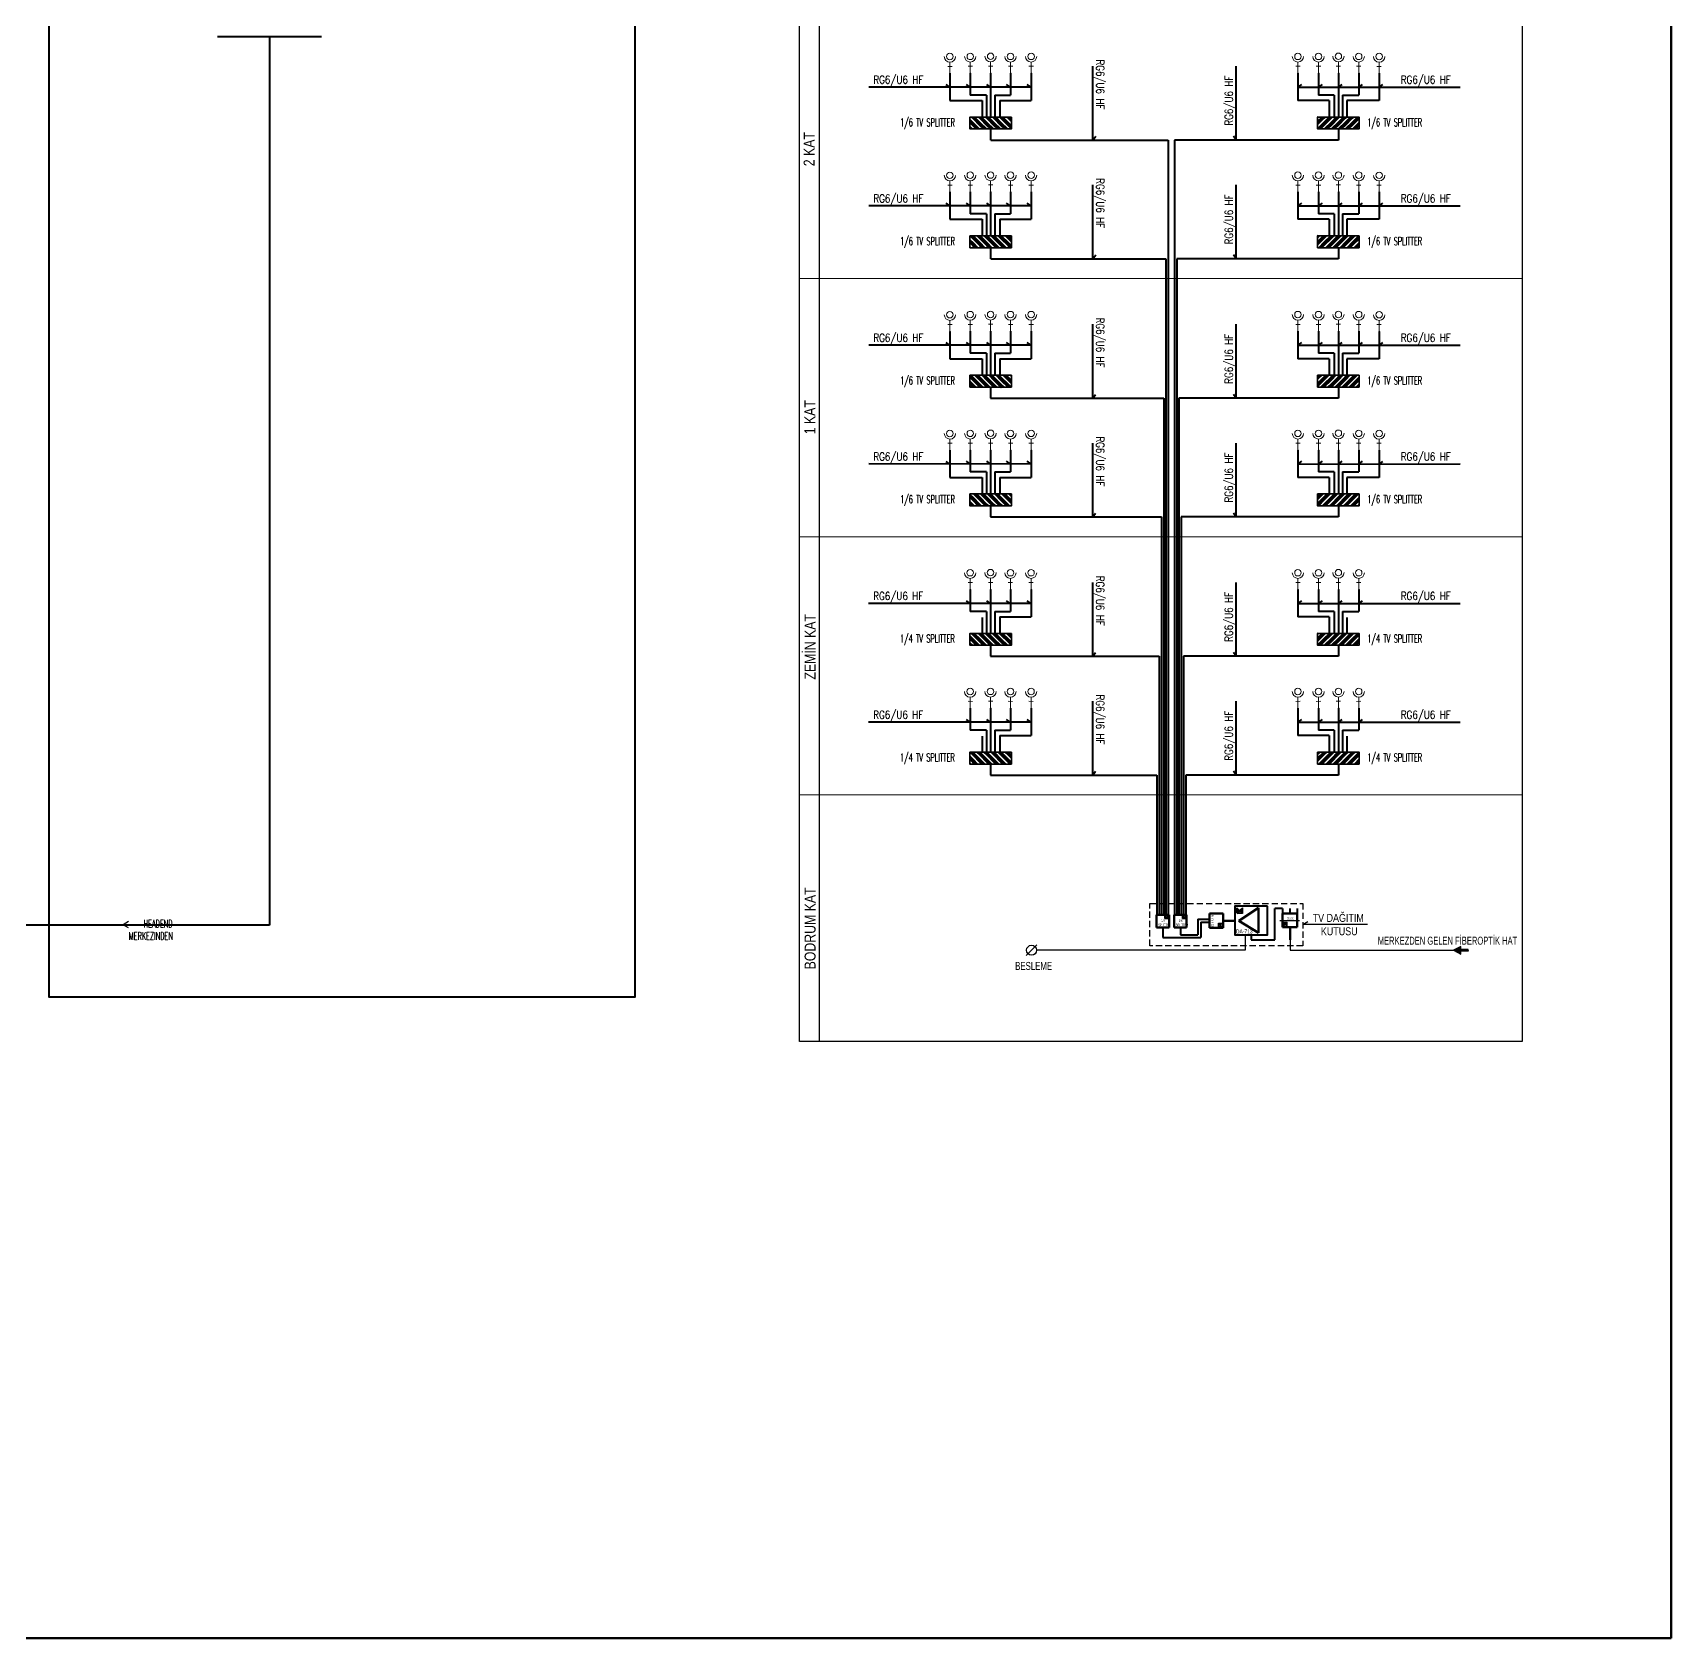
# Model space of a CAD drawing. Header units: millimetres. Extents: x 1852829 to 1882754, y -270850 to -231658.
# Drawn here: x 1878468 to 1881745, y -266245 to -263036 of the extents above; entities that cross this region are included whole.
import ezdxf

# ---------------------------------------------------------------- set-up
doc = ezdxf.new("R2010")
doc.units = ezdxf.units.MM
for name, pattern in [('CONTINOUS', [0]), ('CONTINU', [0]), ('HIDDEN', [0.375, 0.25, -0.125])]:
    doc.linetypes.add(name, pattern=pattern)
for name, color, linetype, lineweight in [('((TV', 2, 'Continuous', 13), ('a_çerçeve_line', 7, 'Continuous', 50), ('Aydınlatma', 4, 'CONTINOUS', 35), ('Genel', 4, 'CONTINOUS', 40), ('Priz', 6, 'CONTINOUS', 40), ('Tv', 3, 'CONTINOUS', 40), ('yangın', 30, 'CONTINOUS', 40)]:
    doc.layers.add(name, color=color, linetype=linetype, lineweight=lineweight)
for name, color, linetype in [('- 0', 5, 'Continuous'), ('ayd', 10, 'Continuous'), ('LAM-H', 3, 'Continuous'), ('LİNE_', 7, 'Continuous'), ('LİNYE NO_', 6, 'Continuous'), ('NEJ.OPT_E_YAZI', 6, 'Continuous'), ('PANO_', 3, 'Continuous'), ('TEL_', 5, 'Continuous'), ('TV YAZI_', 7, 'Continuous'), ('TV_', 6, 'Continuous')]:
    doc.layers.add(name, color=color, linetype=linetype)
doc.styles.add('E_OPTIMUM_TEXT', font='')
doc.styles.add('ERAY', font='romanstw.shx', dxfattribs={"width": 0.8, "height": 20})
doc.styles.add('ROMANS', font='arial.ttf', dxfattribs={"width": 0.7})
doc.styles.get('E_OPTIMUM_TEXT').set_extended_font_data('@Arial Unicode MS')

# ---------------------------------------------------------------- blocks, each defined once
blk = doc.blocks.new('TV')
blk.add_line((0, 0.2), (0, 0))
for points in [[(0.1, 0.2), (0.1, 0.2), (-0.1, 0.2), (-0.1, 0.2)], [(0, 0.2), (0, 0.2), (0, 0.2), (0, 0.2)]]:
    blk.add_lwpolyline(points)
blk = doc.blocks.new('ZayıfAkımPanosu')
at = {"layer": 'Priz'}
h = blk.add_hatch(dxfattribs=at)
h.set_pattern_fill('GOST_GROUND', color=256)
h.set_pattern_definition([(45, (-1866208.597, 256590.195), (14.142135624, 0), [20]), (45, (-1866205.597, 256590.195), (14.142135624, 0), [20]), (45, (-1866202.597, 256590.195), (14.142135624, 0), [20])])
h.paths.add_polyline_path([(11.9, 41.5), (-11.9, 41.5), (-11.9, -41.5), (11.9, -41.5)])
at = {"layer": 'Aydınlatma', "color": 2, "linetype": 'CONTINU'}
blk.add_lwpolyline([(-11.9, 41.5), (11.9, 41.5), (11.9, -41.5), (-11.9, -41.5)], close=True, dxfattribs=at)
blk.add_lwpolyline([(-11.9, 41.5), (11.9, 41.5), (11.9, -41.5), (-11.9, -41.5)], close=True, dxfattribs=at)
blk.add_lwpolyline([(-11.9, 41.5), (11.9, 41.5), (11.9, -41.5), (-11.9, -41.5)], close=True, dxfattribs=at)
blk.add_lwpolyline([(-11.9, 41.5), (11.9, 41.5), (11.9, -41.5), (-11.9, -41.5)], close=True, dxfattribs=at)
blk.add_lwpolyline([(-11.9, 41.5), (11.9, 41.5), (11.9, -41.5), (-11.9, -41.5)], close=True, dxfattribs=at)
at = {"layer": 'Aydınlatma', "color": 6, "linetype": 'CONTINU'}
blk.add_lwpolyline([(-11.9, 41.5), (11.9, 41.5), (11.9, -41.5), (-11.9, -41.5)], close=True, dxfattribs=at)
blk = doc.blocks.new('BESL.')
at = {"layer": 'LİNE_', "lineweight": 30, "ltscale": 50}
blk.add_line((-10.6, -10.6), (10.6, 10.6), dxfattribs=at)
blk.add_circle((0, 0), 10, dxfattribs=at)
blk = doc.blocks.new('OKKKK')
at = {"layer": 'LİNE_'}
h = blk.add_hatch(dxfattribs=at)
h.set_pattern_fill('ANSI31', color=256, scale=10)
h.set_pattern_definition([(45, (-168363.182, -244662.1777), (-0.8838834765, 0.8838834765), [])])
h.paths.add_polyline_path([(7.6, -14.7), (0.3, -29.5), (-7.6, -14.7)])
edge = h.paths.add_edge_path()
edge.add_line((-1.6, 0), (1.6, 0))
edge.add_line((1.6, 0), (1.6, -14.7))
edge.add_line((-1.6, 0), (-1.6, -14.7))
for p, q in [((-1.6, 0), (-1.6, -14.7)), ((-1.6, 0), (1.6, 0)), ((1.6, 0), (1.6, -14.7)), ((0.3, -29.5), (-7.6, -14.7)), ((-7.6, -14.7), (7.6, -14.7)), ((7.6, -14.7), (0.3, -29.5))]:
    blk.add_line(p, q, dxfattribs=at)

msp = doc.modelspace()

# ---------------------------------------------------------------- linework, layer by layer
at = {"layer": '((TV'}
for p, q in [((1880297.9, -263103.3), (1880306.6, -263103.3)), ((1880302.2, -263094.9), (1880302.2, -263103.3)), ((1880302.2, -263103.3), (1880302.2, -263116.9)), ((1880338.6, -263103), (1880347.4, -263103)), ((1880342.9, -263094.7), (1880342.9, -263103)), ((1880342.9, -263103), (1880342.9, -263116.7)), ((1880379.4, -263102.8), (1880388.1, -263102.8)), ((1880383.7, -263094.5), (1880383.6, -263102.8)), ((1880383.7, -263102.8), (1880383.7, -263116.5)), ((1880419.1, -263103), (1880427.8, -263103)), ((1880423.4, -263094.7), (1880423.4, -263103)), ((1880423.4, -263103), (1880423.4, -263116.7)), ((1880460.3, -263103), (1880469.1, -263103)), ((1880464.6, -263094.7), (1880464.6, -263103)), ((1880464.6, -263103), (1880464.6, -263116.7)), ((1881002.4, -263103), (1880993.6, -263103)), ((1880998.1, -263094.7), (1880998.1, -263103)), ((1880998.1, -263103), (1880998.1, -263116.7)), ((1881043.6, -263103), (1881034.9, -263103)), ((1881039.3, -263094.7), (1881039.3, -263103)), ((1881039.3, -263103), (1881039.3, -263116.7)), ((1881083.3, -263102.8), (1881074.6, -263102.8)), ((1881079, -263094.5), (1881079.1, -263102.8)), ((1881079, -263102.8), (1881079, -263116.5)), ((1881124.1, -263103), (1881115.3, -263103)), ((1881119.8, -263094.7), (1881119.8, -263103)), ((1881119.8, -263103), (1881119.8, -263116.7)), ((1881164.8, -263103.3), (1881156.1, -263103.3)), ((1881160.5, -263094.9), (1881160.5, -263103.3)), ((1881160.5, -263103.3), (1881160.5, -263116.9)), ((1880302.2, -263332.4), (1880302.2, -263340.7)), ((1880342.9, -263332.1), (1880342.9, -263340.5)), ((1880383.7, -263331.9), (1880383.6, -263340.2)), ((1880423.4, -263332.1), (1880423.4, -263340.5)), ((1880464.6, -263332.1), (1880464.6, -263340.5)), ((1880998.1, -263332.1), (1880998.1, -263340.5)), ((1881039.3, -263332.1), (1881039.3, -263340.5)), ((1881079, -263331.9), (1881079.1, -263340.2)), ((1881119.8, -263332.1), (1881119.8, -263340.5)), ((1881160.5, -263332.4), (1881160.5, -263340.7)), ((1880297.9, -263340.7), (1880306.6, -263340.7)), ((1880302.2, -263340.7), (1880302.2, -263354.4)), ((1880338.6, -263340.5), (1880347.4, -263340.5)), ((1880342.9, -263340.5), (1880342.9, -263354.1)), ((1880379.4, -263340.2), (1880388.1, -263340.2)), ((1880383.7, -263340.2), (1880383.7, -263353.9)), ((1880419.1, -263340.5), (1880427.8, -263340.5)), ((1880423.4, -263340.5), (1880423.4, -263354.1)), ((1880460.3, -263340.5), (1880469.1, -263340.5)), ((1880464.6, -263340.5), (1880464.6, -263354.1)), ((1881002.4, -263340.5), (1880993.6, -263340.5)), ((1880998.1, -263340.5), (1880998.1, -263354.1)), ((1881043.6, -263340.5), (1881034.9, -263340.5)), ((1881039.3, -263340.5), (1881039.3, -263354.1)), ((1881083.3, -263340.2), (1881074.6, -263340.2)), ((1881079, -263340.2), (1881079, -263353.9)), ((1881124.1, -263340.5), (1881115.3, -263340.5)), ((1881119.8, -263340.5), (1881119.8, -263354.1)), ((1881164.8, -263340.7), (1881156.1, -263340.7)), ((1881160.5, -263340.7), (1881160.5, -263354.4)), ((1880297.9, -263619.3), (1880306.6, -263619.3)), ((1880302.2, -263611), (1880302.2, -263619.3)), ((1880302.2, -263619.3), (1880302.2, -263633)), ((1880338.6, -263619.1), (1880347.4, -263619.1)), ((1880342.9, -263610.7), (1880342.9, -263619.1)), ((1880342.9, -263619.1), (1880342.9, -263632.7)), ((1880379.4, -263618.8), (1880388.1, -263618.8)), ((1880383.7, -263610.5), (1880383.6, -263618.8)), ((1880383.7, -263618.8), (1880383.7, -263632.5)), ((1880419.1, -263619.1), (1880427.8, -263619.1)), ((1880423.4, -263610.7), (1880423.4, -263619.1)), ((1880423.4, -263619.1), (1880423.4, -263632.7)), ((1880460.3, -263619.1), (1880469.1, -263619.1)), ((1880464.6, -263610.7), (1880464.6, -263619.1)), ((1880464.6, -263619.1), (1880464.6, -263632.7)), ((1881002.4, -263619.1), (1880993.6, -263619.1)), ((1880998.1, -263610.7), (1880998.1, -263619.1)), ((1880998.1, -263619.1), (1880998.1, -263632.7)), ((1881043.6, -263619.1), (1881034.9, -263619.1)), ((1881039.3, -263610.7), (1881039.3, -263619.1)), ((1881039.3, -263619.1), (1881039.3, -263632.7)), ((1881083.3, -263618.8), (1881074.6, -263618.8)), ((1881079, -263610.5), (1881079.1, -263618.8)), ((1881079, -263618.8), (1881079, -263632.5)), ((1881124.1, -263619.1), (1881115.3, -263619.1)), ((1881119.8, -263610.7), (1881119.8, -263619.1)), ((1881119.8, -263619.1), (1881119.8, -263632.7)), ((1881164.8, -263619.3), (1881156.1, -263619.3)), ((1881160.5, -263611), (1881160.5, -263619.3)), ((1881160.5, -263619.3), (1881160.5, -263633)), ((1880297.9, -263856.7), (1880306.6, -263856.8)), ((1880302.2, -263848.4), (1880302.2, -263856.8)), ((1880302.2, -263856.8), (1880302.2, -263870.4)), ((1880338.6, -263856.5), (1880347.4, -263856.5)), ((1880342.9, -263848.2), (1880342.9, -263856.5)), ((1880342.9, -263856.5), (1880342.9, -263870.2)), ((1880379.4, -263856.3), (1880388.1, -263856.3)), ((1880383.7, -263847.9), (1880383.6, -263856.3)), ((1880383.7, -263856.3), (1880383.7, -263869.9)), ((1880419.1, -263856.5), (1880427.8, -263856.5)), ((1880423.4, -263848.2), (1880423.4, -263856.5)), ((1880423.4, -263856.5), (1880423.4, -263870.2)), ((1880460.3, -263856.5), (1880469.1, -263856.5)), ((1880464.6, -263848.2), (1880464.6, -263856.5)), ((1880464.6, -263856.5), (1880464.6, -263870.2)), ((1881002.4, -263856.5), (1880993.6, -263856.5)), ((1880998.1, -263848.2), (1880998.1, -263856.5)), ((1880998.1, -263856.5), (1880998.1, -263870.2)), ((1881043.6, -263856.5), (1881034.9, -263856.5)), ((1881039.3, -263848.2), (1881039.3, -263856.5)), ((1881039.3, -263856.5), (1881039.3, -263870.2)), ((1881083.3, -263856.3), (1881074.6, -263856.3)), ((1881079, -263847.9), (1881079.1, -263856.3)), ((1881079, -263856.3), (1881079, -263869.9)), ((1881124.1, -263856.5), (1881115.3, -263856.5)), ((1881119.8, -263848.2), (1881119.8, -263856.5)), ((1881119.8, -263856.5), (1881119.8, -263870.2)), ((1881164.8, -263856.7), (1881156.1, -263856.8)), ((1881160.5, -263848.4), (1881160.5, -263856.8)), ((1881160.5, -263856.8), (1881160.5, -263870.4)), ((1880338.5, -264135.1), (1880347.2, -264135.1)), ((1880342.8, -264126.8), (1880342.7, -264135.1)), ((1880342.8, -264135.1), (1880342.8, -264148.8)), ((1880379.2, -264134.9), (1880387.9, -264134.9)), ((1880383.5, -264126.5), (1880383.5, -264134.9)), ((1880383.5, -264134.9), (1880383.5, -264148.5)), ((1880419, -264135.1), (1880427.7, -264135.1)), ((1880423.2, -264126.8), (1880423.2, -264135.1)), ((1880423.2, -264135.1), (1880423.2, -264148.8)), ((1880460.2, -264135.1), (1880468.9, -264135.1)), ((1880464.5, -264126.8), (1880464.4, -264135.1)), ((1880464.5, -264135.1), (1880464.5, -264148.8)), ((1881002.4, -264135.1), (1880993.6, -264135.1)), ((1880998.1, -264126.8), (1880998.1, -264135.1)), ((1880998.1, -264135.1), (1880998.1, -264148.8)), ((1881043.6, -264135.1), (1881034.9, -264135.1)), ((1881039.3, -264126.8), (1881039.3, -264135.1)), ((1881039.3, -264135.1), (1881039.3, -264148.8)), ((1881083.3, -264134.9), (1881074.6, -264134.9)), ((1881079, -264126.5), (1881079.1, -264134.9)), ((1881079, -264134.9), (1881079, -264148.5)), ((1881124.1, -264135.1), (1881115.3, -264135.1)), ((1881119.8, -264126.8), (1881119.8, -264135.1)), ((1881119.8, -264135.1), (1881119.8, -264148.8)), ((1880338.5, -264372.5), (1880347.2, -264372.6)), ((1880342.8, -264364.2), (1880342.7, -264372.6)), ((1880342.8, -264372.6), (1880342.8, -264386.2)), ((1880379.2, -264372.3), (1880387.9, -264372.3)), ((1880383.5, -264364), (1880383.5, -264372.3)), ((1880383.5, -264372.3), (1880383.5, -264386)), ((1880419, -264372.5), (1880427.7, -264372.6)), ((1880423.2, -264364.2), (1880423.2, -264372.6)), ((1880423.2, -264372.6), (1880423.2, -264386.2)), ((1880460.2, -264372.5), (1880468.9, -264372.6)), ((1880464.5, -264364.2), (1880464.4, -264372.6)), ((1880464.5, -264372.6), (1880464.5, -264386.2)), ((1881002.4, -264372.5), (1880993.6, -264372.6)), ((1880998.1, -264364.2), (1880998.1, -264372.6)), ((1880998.1, -264372.6), (1880998.1, -264386.2)), ((1881043.6, -264372.5), (1881034.9, -264372.6)), ((1881039.3, -264364.2), (1881039.3, -264372.6)), ((1881039.3, -264372.6), (1881039.3, -264386.2)), ((1881083.3, -264372.3), (1881074.6, -264372.3)), ((1881079, -264364), (1881079.1, -264372.3)), ((1881079, -264372.3), (1881079, -264386)), ((1881124.1, -264372.5), (1881115.3, -264372.6)), ((1881119.8, -264364.2), (1881119.8, -264372.6)), ((1881119.8, -264372.6), (1881119.8, -264386.2))]:
    msp.add_line(p, q, dxfattribs=at)
for centre in [(1880302.2, -263083.7), (1880343, -263083.4), (1880383.7, -263083.2), (1880423.4, -263083.4), (1880464.6, -263083.4), (1880998.1, -263083.4), (1881039.3, -263083.4), (1881079, -263083.2), (1881119.7, -263083.4), (1881160.5, -263083.7), (1880302.2, -263321.1), (1880343, -263320.9), (1880383.7, -263320.6), (1880423.4, -263320.9), (1880464.6, -263320.9), (1880998.1, -263320.9), (1881039.3, -263320.9), (1881079, -263320.6), (1881119.7, -263320.9), (1881160.5, -263321.1), (1880302.2, -263599.7), (1880343, -263599.5), (1880383.7, -263599.2), (1880423.4, -263599.5), (1880464.6, -263599.5), (1880998.1, -263599.5), (1881039.3, -263599.5), (1881079, -263599.2), (1881119.7, -263599.5), (1881160.5, -263599.7), (1880302.2, -263837.1), (1880343, -263836.9), (1880383.7, -263836.7), (1880423.4, -263836.9), (1880464.6, -263836.9), (1880998.1, -263836.9), (1881039.3, -263836.9), (1881079, -263836.7), (1881119.7, -263836.9), (1881160.5, -263837.1), (1880342.8, -264115.5), (1880383.5, -264115.3), (1880423.3, -264115.5), (1880464.5, -264115.5), (1880998.1, -264115.5), (1881039.3, -264115.5), (1881079, -264115.3), (1881119.7, -264115.5), (1880342.8, -264352.9), (1880383.5, -264352.7), (1880423.3, -264352.9), (1880464.5, -264352.9), (1880998.1, -264352.9), (1881039.3, -264352.9), (1881079, -264352.7), (1881119.7, -264352.9)]:
    msp.add_circle(centre, 6.48, dxfattribs=at)
for centre, start, end in [((1880302.2, -263083.7), 179.8144, 359.8144), ((1880343, -263083.4), 179.8144, 359.8144), ((1880383.7, -263083.2), 179.8144, 359.8144), ((1880423.4, -263083.4), 179.8144, 359.8144), ((1880464.6, -263083.4), 179.8144, 359.8144), ((1880998.1, -263083.4), 180.1856, 0.1856), ((1881039.3, -263083.4), 180.1856, 0.1856), ((1881079, -263083.2), 180.1856, 0.1856), ((1881119.7, -263083.4), 180.1856, 0.1856), ((1881160.5, -263083.7), 180.1856, 0.1856), ((1880302.2, -263321.1), 179.8144, 359.8144), ((1880343, -263320.9), 179.8144, 359.8144), ((1880383.7, -263320.6), 179.8144, 359.8144), ((1880423.4, -263320.9), 179.8144, 359.8144), ((1880464.6, -263320.9), 179.8144, 359.8144), ((1880998.1, -263320.9), 180.1856, 0.1856), ((1881039.3, -263320.9), 180.1856, 0.1856), ((1881079, -263320.6), 180.1856, 0.1856), ((1881119.7, -263320.9), 180.1856, 0.1856), ((1881160.5, -263321.1), 180.1856, 0.1856), ((1880302.2, -263599.7), 179.8144, 359.8144), ((1880343, -263599.5), 179.8144, 359.8144), ((1880383.7, -263599.2), 179.8144, 359.8144), ((1880423.4, -263599.5), 179.8144, 359.8144), ((1880464.6, -263599.5), 179.8144, 359.8144), ((1880998.1, -263599.5), 180.1856, 0.1856), ((1881039.3, -263599.5), 180.1856, 0.1856), ((1881079, -263599.2), 180.1856, 0.1856), ((1881119.7, -263599.5), 180.1856, 0.1856), ((1881160.5, -263599.7), 180.1856, 0.1856), ((1880302.2, -263837.1), 179.8144, 359.8144), ((1880343, -263836.9), 179.8144, 359.8144), ((1880383.7, -263836.7), 179.8144, 359.8144), ((1880423.4, -263836.9), 179.8144, 359.8144), ((1880464.6, -263836.9), 179.8144, 359.8144), ((1880998.1, -263836.9), 180.1856, 0.1856), ((1881039.3, -263836.9), 180.1856, 0.1856), ((1881079, -263836.7), 180.1856, 0.1856), ((1881119.7, -263836.9), 180.1856, 0.1856), ((1881160.5, -263837.1), 180.1856, 0.1856), ((1880342.8, -264115.5), 179.8144, 359.8144), ((1880383.5, -264115.3), 179.8144, 359.8144), ((1880423.3, -264115.5), 179.8144, 359.8144), ((1880464.5, -264115.5), 179.8144, 359.8144), ((1880998.1, -264115.5), 180.1856, 0.1856), ((1881039.3, -264115.5), 180.1856, 0.1856), ((1881079, -264115.3), 180.1856, 0.1856), ((1881119.7, -264115.5), 180.1856, 0.1856), ((1880342.8, -264352.9), 179.8144, 359.8144), ((1880383.5, -264352.7), 179.8144, 359.8144), ((1880423.3, -264352.9), 179.8144, 359.8144), ((1880464.5, -264352.9), 179.8144, 359.8144), ((1880998.1, -264352.9), 180.1856, 0.1856), ((1881039.3, -264352.9), 180.1856, 0.1856), ((1881079, -264352.7), 180.1856, 0.1856), ((1881119.7, -264352.9), 180.1856, 0.1856)]:
    msp.add_arc(centre, 11.3, start, end, dxfattribs=at)
at = {"layer": '- 0', "color": 1, "linetype": 'HIDDEN', "lineweight": 30, "ltscale": 50}
msp.add_lwpolyline([(1880701.9, -264776.4), (1881007.8, -264776.4), (1881007.8, -264861.4), (1880701.9, -264861.4)], close=True, dxfattribs=at)
at = {"layer": 'a_çerçeve_line'}
for p, q in [((1881744.5, -261309.4), (1881744.5, -266245.4)), ((1881744.5, -266245.4), (1872212.8, -266245.4))]:
    msp.add_line(p, q, dxfattribs=at)
at = {"layer": 'ayd', "color": 8}
for points in [[(1880001.4, -262339.2), (1881446.4, -262339.2), (1881446.4, -265052.4), (1880001.4, -265052.4), (1880001.4, -262339.2)], [(1880041.4, -265051.4), (1880041.4, -262339)], [(1880000.7, -263527), (1881446.4, -263527.5)], [(1880000.7, -264043), (1881446.4, -264043.5)], [(1880000.3, -264559), (1881445.9, -264559.5)]]:
    msp.add_lwpolyline(points, dxfattribs=at)
at = {"layer": 'Genel', "linetype": 'CONTINU'}
msp.add_line((1878941.6, -264819.9), (1877779.7, -264819.9), dxfattribs=at)
at = {"layer": 'LİNE_', "lineweight": 30, "ltscale": 50}
for p, q in [((1880892.7, -264839.1), (1880892.7, -264870.1)), ((1880892.7, -264870.1), (1880475.5, -264870.1))]:
    msp.add_line(p, q, dxfattribs=at)
at = {"layer": 'NEJ.OPT_E_YAZI'}
msp.add_lwpolyline([(1881137.4, -264818.9), (1881007.8, -264818.9), (1881017.7, -264812.6)], dxfattribs=at)
at = {"layer": 'PANO_', "lineweight": 50}
for p, q in [((1880740.5, -264799.5), (1880715.5, -264799.5)), ((1880715.5, -264799.5), (1880715.5, -264824.6)), ((1880740.5, -264824.6), (1880740.5, -264799.5)), ((1880775.5, -264799.5), (1880750.5, -264799.5)), ((1880750.5, -264799.5), (1880750.5, -264824.6)), ((1880775.5, -264824.6), (1880775.5, -264799.5)), ((1880848.8, -264796.5), (1880821.3, -264796.5)), ((1880821.3, -264796.5), (1880821.3, -264825.5)), ((1880848.8, -264825.5), (1880848.8, -264796.5)), ((1880880, -264811.1), (1880919.6, -264785.6)), ((1880919.6, -264835.4), (1880919.6, -264785.6)), ((1880996.3, -264796.7), (1880967.2, -264796.7)), ((1880967.2, -264796.7), (1880967.2, -264824.2)), ((1880996.3, -264824.2), (1880996.3, -264796.7)), ((1880715.5, -264824.6), (1880740.5, -264824.6)), ((1880750.5, -264824.6), (1880775.5, -264824.6)), ((1880821.3, -264825.5), (1880848.8, -264825.5)), ((1880848.8, -264811.6), (1880871.9, -264811.6)), ((1880919.6, -264835.4), (1880880, -264811.1)), ((1880967.2, -264824.2), (1880996.3, -264824.2)), ((1880982.4, -264824.2), (1880982.4, -264849.1))]:
    msp.add_line(p, q, dxfattribs=at)
at = {"layer": 'PANO_'}
for p, q in [((1880732.3, -264806.8), (1880732.3, -264800.6)), ((1880732.3, -264800.6), (1880735.3, -264803.7)), ((1880732.3, -264806.7), (1880735.3, -264803.7)), ((1880732.4, -264807.2), (1880735.5, -264804.1)), ((1880738.5, -264807.2), (1880732.4, -264807.2)), ((1880733, -264806), (1880733, -264801.4)), ((1880734, -264805), (1880734, -264802.4)), ((1880738.5, -264807.2), (1880735.5, -264804.1)), ((1880738.7, -264800.7), (1880735.6, -264803.7)), ((1880738.7, -264806.8), (1880735.6, -264803.7)), ((1880736.7, -264804.8), (1880736.7, -264802.6)), ((1880737.7, -264805.8), (1880737.7, -264801.7)), ((1880738.7, -264800.7), (1880738.7, -264806.8)), ((1880767.3, -264806.8), (1880767.3, -264800.6)), ((1880767.3, -264800.6), (1880770.3, -264803.7)), ((1880767.3, -264806.7), (1880770.3, -264803.7)), ((1880767.4, -264807.2), (1880770.5, -264804.1)), ((1880773.5, -264807.2), (1880767.4, -264807.2)), ((1880768, -264806), (1880768, -264801.4)), ((1880769, -264805), (1880769, -264802.4)), ((1880773.5, -264807.2), (1880770.5, -264804.1)), ((1880773.7, -264800.7), (1880770.6, -264803.7)), ((1880773.7, -264806.8), (1880770.6, -264803.7)), ((1880771.7, -264804.8), (1880771.7, -264802.6)), ((1880772.7, -264805.8), (1880772.7, -264801.7)), ((1880773.7, -264800.7), (1880773.7, -264806.8)), ((1880876.2, -264796.3), (1880876.2, -264785.6)), ((1880876.2, -264785.6), (1880881.6, -264791)), ((1880876.2, -264796.3), (1880881.6, -264791)), ((1880876.4, -264797), (1880881.8, -264791.7)), ((1880887.1, -264797), (1880876.4, -264797)), ((1880877.6, -264795), (1880877.6, -264786.9)), ((1880879.2, -264793.3), (1880879.2, -264788.7)), ((1880887.1, -264797), (1880881.8, -264791.7)), ((1880887.4, -264785.7), (1880882.1, -264791)), ((1880887.4, -264796.4), (1880882.1, -264791)), ((1880883.9, -264792.9), (1880883.9, -264789.1)), ((1880885.7, -264794.6), (1880885.7, -264787.5)), ((1880887.4, -264785.6), (1880887.4, -264796.4)), ((1880839.1, -264823.5), (1880839.1, -264815.9)), ((1880839.1, -264815.9), (1880842.9, -264819.7)), ((1880839.1, -264823.5), (1880842.9, -264819.7)), ((1880839.6, -264815.7), (1880847.3, -264815.7)), ((1880839.6, -264815.7), (1880843.4, -264819.6)), ((1880839.6, -264823.8), (1880843.4, -264819.9)), ((1880847.2, -264823.8), (1880839.6, -264823.8)), ((1880840.6, -264816.7), (1880846.3, -264816.7)), ((1880840.9, -264822.5), (1880845.9, -264822.5)), ((1880841.8, -264817.9), (1880845.1, -264817.9)), ((1880842.1, -264821.2), (1880844.8, -264821.2)), ((1880847.3, -264815.7), (1880843.4, -264819.6)), ((1880847.2, -264823.7), (1880843.4, -264819.9)), ((1880968.7, -264815), (1880968.7, -264822.7)), ((1880968.7, -264822.7), (1880972.6, -264818.8)), ((1880968.8, -264815), (1880972.6, -264818.8)), ((1880976.6, -264814.5), (1880968.9, -264814.5)), ((1880968.9, -264814.5), (1880972.7, -264818.3)), ((1880969.7, -264815.9), (1880969.7, -264821.7)), ((1880970.9, -264817.1), (1880970.9, -264820.4)), ((1880976.5, -264814.5), (1880972.7, -264818.3)), ((1880976.8, -264814.9), (1880973, -264818.8)), ((1880976.8, -264822.6), (1880973, -264818.8)), ((1880974.3, -264817.5), (1880974.3, -264820.2)), ((1880975.6, -264816.2), (1880975.6, -264821.3)), ((1880976.8, -264822.6), (1880976.8, -264814.9))]:
    msp.add_line(p, q, dxfattribs=at)
at = {"layer": 'PANO_', "linetype": 'ByBlock', "lineweight": 40}
for p, q in [((1880798.2, -264808.1), (1880821.3, -264808.1)), ((1880798.2, -264808.1), (1880798.2, -264839.6)), ((1880967.2, -264786.7), (1880952.2, -264786.7)), ((1880952.2, -264849.1), (1880952.2, -264786.7)), ((1880967.2, -264786.7), (1880967.2, -264796.7)), ((1880981.8, -264786.7), (1880981.8, -264796.7)), ((1880996.3, -264786.7), (1880996.3, -264796.7)), ((1880728, -264824.6), (1880728, -264844.6)), ((1880763, -264824.6), (1880763, -264839.6)), ((1880763, -264839.6), (1880798.2, -264839.6)), ((1880804, -264813.9), (1880821.3, -264813.9)), ((1880804, -264813.9), (1880804, -264844.6)), ((1880904.7, -264839.1), (1880904.7, -264849.1)), ((1880728, -264844.6), (1880804, -264844.6)), ((1880904.7, -264849.1), (1880952.2, -264849.1))]:
    msp.add_line(p, q, dxfattribs=at)
msp.add_lwpolyline([(1880937.2, -264781.7), (1880872.1, -264781.7), (1880872.1, -264839.1), (1880937.2, -264839.1)], close=True, dxfattribs=at)
at = {"layer": 'Tv'}
for p, q in [((1878837.6, -263043.7), (1879045.6, -263043.7)), ((1878941.6, -263043.7), (1878941.6, -264819.9))]:
    msp.add_line(p, q, dxfattribs=at)
at = {"layer": 'Tv', "color": 2, "linetype": 'Continuous'}
for p, q in [((1880588.3, -263250.5), (1880588.3, -263102.8)), ((1880874.8, -263250.5), (1880874.8, -263102.8)), ((1880464.6, -263144.7), (1880139.9, -263144.6)), ((1880302.3, -263144.9), (1880294.6, -263139.5)), ((1880343, -263144.7), (1880335.3, -263139.3)), ((1880383.7, -263144.7), (1880376.1, -263139.3)), ((1880423.3, -263144.7), (1880415.6, -263139.3)), ((1880464.6, -263144.7), (1880457, -263139.3)), ((1880998.1, -263144.7), (1881005.8, -263139.3)), ((1880998.1, -263144.7), (1881322.8, -263144.6)), ((1881039.4, -263144.7), (1881047.1, -263139.3)), ((1881079, -263144.7), (1881086.6, -263139.3)), ((1881119.7, -263144.7), (1881127.4, -263139.3)), ((1881160.4, -263144.9), (1881168.1, -263139.5)), ((1880588.3, -263250.5), (1880593.7, -263242.8)), ((1880874.9, -263250.5), (1880869.5, -263242.8)), ((1880588.3, -263487.9), (1880588.3, -263340.2)), ((1880874.8, -263487.9), (1880874.8, -263340.2)), ((1880464.6, -263382.1), (1880139.9, -263382.1)), ((1880302.3, -263382.4), (1880294.6, -263377)), ((1880343, -263382.1), (1880335.3, -263376.7)), ((1880383.7, -263382.1), (1880376.1, -263376.7)), ((1880423.3, -263382.1), (1880415.6, -263376.7)), ((1880464.6, -263382.1), (1880457, -263376.7)), ((1880998.1, -263382.1), (1881005.8, -263376.7)), ((1880998.1, -263382.1), (1881322.8, -263382.1)), ((1881039.4, -263382.1), (1881047.1, -263376.7)), ((1881079, -263382.1), (1881086.6, -263376.7)), ((1881119.7, -263382.1), (1881127.4, -263376.7)), ((1881160.4, -263382.4), (1881168.1, -263377)), ((1880588.3, -263487.9), (1880593.7, -263480.3)), ((1880874.9, -263487.9), (1880869.5, -263480.3)), ((1880588.2, -263766.5), (1880588.2, -263618.8)), ((1880874.7, -263766.5), (1880874.7, -263618.8)), ((1880464.6, -263660.7), (1880139.9, -263660.7)), ((1880302.3, -263661), (1880294.6, -263655.6)), ((1880343, -263660.7), (1880335.3, -263655.3)), ((1880383.7, -263660.7), (1880376.1, -263655.3)), ((1880423.3, -263660.7), (1880415.6, -263655.3)), ((1880464.6, -263660.7), (1880457, -263655.3)), ((1880998.1, -263660.7), (1881005.8, -263655.3)), ((1880998.1, -263660.7), (1881322.8, -263660.7)), ((1881039.4, -263660.7), (1881047.1, -263655.3)), ((1881079, -263660.7), (1881086.6, -263655.3)), ((1881119.7, -263660.7), (1881127.4, -263655.3)), ((1881160.4, -263661), (1881168.1, -263655.6)), ((1880588.1, -263766.5), (1880593.5, -263758.9)), ((1880874.7, -263766.5), (1880869.3, -263758.9)), ((1880588.2, -264003.9), (1880588.2, -263856.3)), ((1880874.7, -264003.9), (1880874.7, -263856.3)), ((1880464.6, -263898.2), (1880139.9, -263898.1)), ((1880302.3, -263898.4), (1880294.6, -263893)), ((1880343, -263898.2), (1880335.3, -263892.8)), ((1880383.7, -263898.2), (1880376.1, -263892.8)), ((1880423.3, -263898.2), (1880415.6, -263892.8)), ((1880464.6, -263898.2), (1880457, -263892.8)), ((1880998.1, -263898.2), (1881005.8, -263892.8)), ((1880998.1, -263898.2), (1881322.8, -263898.1)), ((1881039.4, -263898.2), (1881047.1, -263892.8)), ((1881079, -263898.2), (1881086.6, -263892.8)), ((1881119.7, -263898.2), (1881127.4, -263892.8)), ((1881160.4, -263898.4), (1881168.1, -263893)), ((1880588.1, -264004), (1880593.5, -263996.3)), ((1880874.7, -264004), (1880869.3, -263996.3)), ((1880588, -264282.5), (1880588, -264134.9)), ((1880874.5, -264282.5), (1880874.5, -264134.9)), ((1880464.5, -264176.8), (1880139.7, -264176.7)), ((1880342.9, -264176.8), (1880335.2, -264171.4)), ((1880383.6, -264176.8), (1880375.9, -264171.4)), ((1880423.2, -264176.8), (1880415.5, -264171.4)), ((1880464.5, -264176.8), (1880456.8, -264171.4)), ((1880998.1, -264176.8), (1881005.8, -264171.4)), ((1880998.1, -264176.8), (1881322.8, -264176.7)), ((1881039.4, -264176.8), (1881047.1, -264171.4)), ((1881079, -264176.8), (1881086.6, -264171.4)), ((1881119.7, -264176.8), (1881127.4, -264171.4)), ((1880588, -264282.6), (1880593.4, -264274.9)), ((1880874.6, -264282.6), (1880869.2, -264274.9)), ((1880588, -264520), (1880588, -264372.3)), ((1880874.5, -264520), (1880874.5, -264372.3)), ((1880464.5, -264414.2), (1880139.7, -264414.1)), ((1880342.9, -264414.2), (1880335.2, -264408.8)), ((1880383.6, -264414.2), (1880375.9, -264408.8)), ((1880423.2, -264414.2), (1880415.5, -264408.8)), ((1880464.5, -264414.2), (1880456.8, -264408.8)), ((1880998.1, -264414.2), (1881005.8, -264408.8)), ((1880998.1, -264414.2), (1881322.8, -264414.1)), ((1881039.4, -264414.2), (1881047.1, -264408.8)), ((1881079, -264414.2), (1881086.6, -264408.8)), ((1881119.7, -264414.2), (1881127.4, -264408.8)), ((1880588, -264520), (1880593.4, -264512.4)), ((1880874.6, -264520), (1880869.2, -264512.4))]:
    msp.add_line(p, q, dxfattribs=at)
at = {"layer": 'Tv', "color": 6, "linetype": 'Continuous'}
for p, q in [((1880302.3, -263116.9), (1880302.3, -263171.6)), ((1880343, -263116.7), (1880343, -263160.7)), ((1880383.7, -263116.7), (1880383.7, -263204.7)), ((1880423.3, -263116.7), (1880423.3, -263160.7)), ((1880464.6, -263116.7), (1880464.6, -263171.6)), ((1880998.1, -263116.7), (1880998.1, -263171.6)), ((1881039.4, -263116.7), (1881039.4, -263160.7)), ((1881079, -263116.7), (1881079, -263204.7)), ((1881119.7, -263116.7), (1881119.7, -263160.7)), ((1881160.4, -263116.9), (1881160.4, -263171.6)), ((1880375.3, -263160.7), (1880343, -263160.7)), ((1880375.3, -263160.7), (1880375.3, -263204.7)), ((1880392.1, -263160.7), (1880392.1, -263204.7)), ((1880392.1, -263160.7), (1880423.3, -263160.7)), ((1881070.6, -263160.7), (1881039.4, -263160.7)), ((1881070.6, -263160.7), (1881070.6, -263204.7)), ((1881087.4, -263160.7), (1881087.4, -263204.7)), ((1881087.4, -263160.7), (1881119.7, -263160.7)), ((1880302.3, -263171.6), (1880366.9, -263171.6)), ((1880366.9, -263171.6), (1880366.9, -263204.7)), ((1880402.3, -263171.6), (1880464.6, -263171.6)), ((1880402.3, -263171.6), (1880402.3, -263204.7)), ((1881060.4, -263171.6), (1880998.1, -263171.6)), ((1881060.4, -263171.6), (1881060.4, -263204.7)), ((1881095.8, -263171.6), (1881095.8, -263204.7)), ((1881160.4, -263171.6), (1881095.8, -263171.6)), ((1880383.7, -263228.4), (1880383.7, -263250.5)), ((1881079, -263228.4), (1881079, -263250.5)), ((1880383.9, -263250.5), (1880738.9, -263250.5)), ((1880738.9, -263250.5), (1880738.9, -264799.5)), ((1881079.3, -263250.5), (1880751.2, -263250.5)), ((1880751.2, -263250.5), (1880751.2, -264799.5)), ((1880302.3, -263354.4), (1880302.3, -263409)), ((1880343, -263354.1), (1880343, -263398.1)), ((1880383.7, -263354.1), (1880383.7, -263442.1)), ((1880423.3, -263354.1), (1880423.3, -263398.1)), ((1880464.6, -263354.1), (1880464.6, -263409)), ((1880998.1, -263354.1), (1880998.1, -263409)), ((1881039.4, -263354.1), (1881039.4, -263398.1)), ((1881079, -263354.1), (1881079, -263442.1)), ((1881119.7, -263354.1), (1881119.7, -263398.1)), ((1881160.4, -263354.4), (1881160.4, -263409)), ((1880375.3, -263398.1), (1880343, -263398.1)), ((1880375.3, -263398.1), (1880375.3, -263442.1)), ((1880392.1, -263398.1), (1880392.1, -263442.1)), ((1880392.1, -263398.1), (1880423.3, -263398.1)), ((1881070.6, -263398.1), (1881039.4, -263398.1)), ((1881070.6, -263398.1), (1881070.6, -263442.1)), ((1881087.4, -263398.1), (1881087.4, -263442.1)), ((1881087.4, -263398.1), (1881119.7, -263398.1)), ((1880302.3, -263409), (1880366.9, -263409)), ((1880366.9, -263409), (1880366.9, -263442.1)), ((1880402.3, -263409), (1880464.6, -263409)), ((1880402.3, -263409), (1880402.3, -263442.1)), ((1881060.4, -263409), (1880998.1, -263409)), ((1881060.4, -263409), (1881060.4, -263442.1)), ((1881095.8, -263409), (1881095.8, -263442.1)), ((1881160.4, -263409), (1881095.8, -263409)), ((1880383.7, -263465.8), (1880383.7, -263487.9)), ((1881079, -263465.8), (1881079, -263487.9)), ((1880383.9, -263487.9), (1880734.3, -263487.9)), ((1880734.3, -263487.9), (1880734.3, -264799.5)), ((1881079.3, -263487.9), (1880755.7, -263487.9)), ((1880755.7, -263487.9), (1880755.7, -264799.5)), ((1880302.3, -263633), (1880302.3, -263687.6)), ((1880343, -263632.7), (1880343, -263676.7)), ((1880383.7, -263632.7), (1880383.7, -263720.7)), ((1880423.3, -263632.7), (1880423.3, -263676.7)), ((1880464.6, -263632.7), (1880464.6, -263687.6)), ((1880998.1, -263632.7), (1880998.1, -263687.6)), ((1881039.4, -263632.7), (1881039.4, -263676.7)), ((1881079, -263632.7), (1881079, -263720.7)), ((1881119.7, -263632.7), (1881119.7, -263676.7)), ((1881160.4, -263633), (1881160.4, -263687.6)), ((1880302.3, -263687.6), (1880366.9, -263687.6)), ((1880375.3, -263676.7), (1880343, -263676.7)), ((1880366.9, -263687.6), (1880366.9, -263720.7)), ((1880375.3, -263676.7), (1880375.3, -263720.7)), ((1880392.1, -263676.7), (1880392.1, -263720.7)), ((1880392.1, -263676.7), (1880423.3, -263676.7)), ((1880402.3, -263687.6), (1880464.6, -263687.6)), ((1880402.3, -263687.6), (1880402.3, -263720.7)), ((1881060.4, -263687.6), (1880998.1, -263687.6)), ((1881070.6, -263676.7), (1881039.4, -263676.7)), ((1881060.4, -263687.6), (1881060.4, -263720.7)), ((1881070.6, -263676.7), (1881070.6, -263720.7)), ((1881087.4, -263676.7), (1881087.4, -263720.7)), ((1881087.4, -263676.7), (1881119.7, -263676.7)), ((1881095.8, -263687.6), (1881095.8, -263720.7)), ((1881160.4, -263687.6), (1881095.8, -263687.6)), ((1880383.7, -263744.4), (1880383.7, -263766.5)), ((1881079, -263744.4), (1881079, -263766.5)), ((1880383.7, -263766.5), (1880729.8, -263766.5)), ((1880729.8, -263766.5), (1880729.8, -264799.5)), ((1881079.1, -263766.5), (1880760.3, -263766.5)), ((1880760.3, -263766.5), (1880760.3, -264799.5)), ((1880302.3, -263870.4), (1880302.3, -263925)), ((1880343, -263870.2), (1880343, -263914.1)), ((1880383.7, -263870.2), (1880383.7, -263958.1)), ((1880423.3, -263870.2), (1880423.3, -263914.1)), ((1880464.6, -263870.2), (1880464.6, -263925)), ((1880998.1, -263870.2), (1880998.1, -263925)), ((1881039.4, -263870.2), (1881039.4, -263914.1)), ((1881079, -263870.2), (1881079, -263958.1)), ((1881119.7, -263870.2), (1881119.7, -263914.1)), ((1881160.4, -263870.4), (1881160.4, -263925)), ((1880375.3, -263914.1), (1880343, -263914.1)), ((1880375.3, -263914.1), (1880375.3, -263958.1)), ((1880392.1, -263914.1), (1880392.1, -263958.1)), ((1880392.1, -263914.1), (1880423.3, -263914.1)), ((1881070.6, -263914.1), (1881039.4, -263914.1)), ((1881070.6, -263914.1), (1881070.6, -263958.1)), ((1881087.4, -263914.1), (1881087.4, -263958.1)), ((1881087.4, -263914.1), (1881119.7, -263914.1)), ((1880302.3, -263925), (1880366.9, -263925)), ((1880366.9, -263925), (1880366.9, -263958.1)), ((1880402.3, -263925), (1880464.6, -263925)), ((1880402.3, -263925), (1880402.3, -263958.1)), ((1881060.4, -263925), (1880998.1, -263925)), ((1881060.4, -263925), (1881060.4, -263958.1)), ((1881095.8, -263925), (1881095.8, -263958.1)), ((1881160.4, -263925), (1881095.8, -263925)), ((1880383.7, -263981.9), (1880383.7, -264003.9)), ((1881079, -263981.9), (1881079, -264003.9)), ((1880383.7, -264003.9), (1880725.3, -264003.9)), ((1880725.3, -264003.9), (1880725.3, -264799.5)), ((1881079.1, -264003.9), (1880764.8, -264003.9)), ((1880764.8, -264003.9), (1880764.8, -264799.5)), ((1880342.9, -264148.8), (1880342.9, -264192.7)), ((1880383.6, -264148.8), (1880383.6, -264236.7)), ((1880423.2, -264148.8), (1880423.2, -264192.7)), ((1880464.5, -264148.8), (1880464.5, -264203.6)), ((1880998.1, -264148.8), (1880998.1, -264203.6)), ((1881039.4, -264148.8), (1881039.4, -264192.7)), ((1881079, -264148.8), (1881079, -264236.7)), ((1881119.7, -264148.8), (1881119.7, -264192.7)), ((1880375.2, -264192.7), (1880342.9, -264192.7)), ((1880366.8, -264204.7), (1880366.8, -264236.7)), ((1880375.2, -264192.7), (1880375.2, -264236.7)), ((1880392, -264192.7), (1880392, -264236.7)), ((1880392, -264192.7), (1880423.2, -264192.7)), ((1880402.2, -264203.6), (1880464.5, -264203.6)), ((1880402.2, -264203.6), (1880402.2, -264236.7)), ((1881060.4, -264203.6), (1880998.1, -264203.6)), ((1881070.6, -264192.7), (1881039.4, -264192.7)), ((1881060.4, -264203.6), (1881060.4, -264236.7)), ((1881070.6, -264192.7), (1881070.6, -264236.7)), ((1881087.4, -264192.7), (1881087.4, -264236.7)), ((1881087.4, -264192.7), (1881119.7, -264192.7)), ((1881095.8, -264204.7), (1881095.8, -264236.7)), ((1880383.6, -264260.5), (1880383.6, -264282.5)), ((1880383.6, -264282.5), (1880720.7, -264282.5)), ((1880720.7, -264282.5), (1880720.7, -264799.5)), ((1881079, -264282.5), (1880769.3, -264282.5)), ((1880769.3, -264282.5), (1880769.3, -264799.5)), ((1881079, -264260.5), (1881079, -264282.5)), ((1880342.9, -264386.2), (1880342.9, -264430.2)), ((1880383.6, -264386.2), (1880383.6, -264474.2)), ((1880423.2, -264386.2), (1880423.2, -264430.2)), ((1880464.5, -264386.2), (1880464.5, -264441.1)), ((1880998.1, -264386.2), (1880998.1, -264441.1)), ((1881039.4, -264386.2), (1881039.4, -264430.2)), ((1881079, -264386.2), (1881079, -264474.2)), ((1881119.7, -264386.2), (1881119.7, -264430.2)), ((1880375.2, -264430.2), (1880342.9, -264430.2)), ((1880366.8, -264442.2), (1880366.8, -264474.2)), ((1880375.2, -264430.2), (1880375.2, -264474.2)), ((1880392, -264430.2), (1880392, -264474.2)), ((1880392, -264430.2), (1880423.2, -264430.2)), ((1880402.2, -264441.1), (1880464.5, -264441.1)), ((1880402.2, -264441.1), (1880402.2, -264474.2)), ((1881060.4, -264441.1), (1880998.1, -264441.1)), ((1881070.6, -264430.2), (1881039.4, -264430.2)), ((1881060.4, -264441.1), (1881060.4, -264474.2)), ((1881070.6, -264430.2), (1881070.6, -264474.2)), ((1881087.4, -264430.2), (1881087.4, -264474.2)), ((1881087.4, -264430.2), (1881119.7, -264430.2)), ((1881095.8, -264442.2), (1881095.8, -264474.2)), ((1880383.6, -264497.9), (1880383.6, -264520)), ((1881079, -264497.9), (1881079, -264520)), ((1880383.6, -264520), (1880716.2, -264520)), ((1880716.2, -264520), (1880716.2, -264799.5)), ((1881079, -264520), (1880773.9, -264520)), ((1880773.9, -264520), (1880773.9, -264799.5))]:
    msp.add_line(p, q, dxfattribs=at)
at = {"layer": 'Tv', "color": 7, "lineweight": 25}
for p in [(1878659.7, -264812.8), (1878659.7, -264825.6)]:
    msp.add_line(p, (1878649, -264819.2), dxfattribs=at)
at = {"layer": 'Tv'}
msp.add_lwpolyline([(1878501.1, -262535.3), (1879672.1, -262535.3), (1879672.1, -264963.7), (1878501.1, -264963.7)], close=True, dxfattribs=at)
at = {"layer": 'TV YAZI_'}
msp.add_line((1880962.2, -264810.4), (1881001.3, -264810.4), dxfattribs=at)
at = {"layer": 'TV_', "lineweight": 30, "ltscale": 50}
for p, q in [((1880982.4, -264849.1), (1880982.4, -264870.1)), ((1880982.4, -264870.1), (1881338.8, -264870.1))]:
    msp.add_line(p, q, dxfattribs=at)

# ---------------------------------------------------------------- block references
at = {"layer": 'LİNE_', "lineweight": 30, "ltscale": 50, "rotation": 179.9999999999999}
msp.add_blockref('BESL.', (1880465.5, -264870.1), dxfattribs=at)
at = {"layer": 'Priz', "rotation": 270}
for p in [(1880383.7, -263216.5), (1880383.7, -263454), (1880383.7, -263732.6), (1880383.7, -263970), (1880383.6, -264248.6), (1880383.6, -264486)]:
    msp.add_blockref('ZayıfAkımPanosu', p, dxfattribs=at)
at = {"layer": 'Priz', "xscale": -1, "rotation": 90}
for p in [(1881079, -263216.5), (1881079, -263454), (1881079, -263732.6), (1881079, -263970), (1881079, -264248.6), (1881079, -264486)]:
    msp.add_blockref('ZayıfAkımPanosu', p, dxfattribs=at)
at = {"layer": 'TEL_', "lineweight": 30, "xscale": -1, "rotation": 270}
msp.add_blockref('OKKKK', (1881338.8, -264870.1), dxfattribs=at)
at = {"layer": 'TV_', "lineweight": 30, "xscale": -1}
for p in [(1880302.2, -263116.9), (1880342.9, -263116.7), (1880383.7, -263116.5), (1880423.3, -263116.7), (1880423.4, -263116.7), (1880464.6, -263116.7), (1881079, -263116.7), (1881119.7, -263116.7), (1881160.4, -263116.9), (1880302.2, -263354.4), (1880342.9, -263354.1), (1880383.7, -263353.9), (1880423.3, -263354.1), (1880423.4, -263354.1), (1880464.6, -263354.1), (1881079, -263354.1), (1881119.7, -263354.1), (1881160.4, -263354.4), (1880302.2, -263633), (1880342.9, -263632.7), (1880383.7, -263632.5), (1880423.3, -263632.7), (1880423.4, -263632.7), (1880464.6, -263632.7), (1881079, -263632.7), (1881119.7, -263632.7), (1881160.4, -263633), (1880302.2, -263870.4), (1880342.9, -263870.2), (1880383.7, -263869.9), (1880423.3, -263870.2), (1880423.4, -263870.2), (1880464.6, -263870.2), (1881079, -263870.2), (1881119.7, -263870.2), (1881160.4, -263870.4), (1880342.8, -264148.8), (1880383.5, -264148.5), (1880423.2, -264148.8), (1880423.2, -264148.8), (1880464.5, -264148.8), (1881079, -264148.8), (1881119.7, -264148.8), (1880342.8, -264386.2), (1880383.5, -264386), (1880423.2, -264386.2), (1880423.2, -264386.2), (1880464.5, -264386.2), (1881079, -264386.2), (1881119.7, -264386.2)]:
    msp.add_blockref('TV', p, dxfattribs=at)
at = {"layer": 'TV_', "lineweight": 30}
for p in [(1880302.3, -263116.9), (1880343, -263116.7), (1880383.7, -263116.7), (1880998.1, -263116.7), (1881039.3, -263116.7), (1881039.4, -263116.7), (1881079, -263116.5), (1881119.8, -263116.7), (1881160.5, -263116.9), (1880302.3, -263354.4), (1880343, -263354.1), (1880383.7, -263354.1), (1880998.1, -263354.1), (1881039.3, -263354.1), (1881039.4, -263354.1), (1881079, -263353.9), (1881119.8, -263354.1), (1881160.5, -263354.4), (1880302.3, -263633), (1880343, -263632.7), (1880383.7, -263632.7), (1880998.1, -263632.7), (1881039.3, -263632.7), (1881039.4, -263632.7), (1881079, -263632.5), (1881119.8, -263632.7), (1881160.5, -263633), (1880302.3, -263870.4), (1880343, -263870.2), (1880383.7, -263870.2), (1880998.1, -263870.2), (1881039.3, -263870.2), (1881039.4, -263870.2), (1881079, -263869.9), (1881119.8, -263870.2), (1881160.5, -263870.4), (1880342.9, -264148.8), (1880383.6, -264148.8), (1880998.1, -264148.8), (1881039.3, -264148.8), (1881039.4, -264148.8), (1881079, -264148.5), (1881119.8, -264148.8), (1880342.9, -264386.2), (1880383.6, -264386.2), (1880998.1, -264386.2), (1881039.3, -264386.2), (1881039.4, -264386.2), (1881079, -264386), (1881119.8, -264386.2)]:
    msp.add_blockref('TV', p, dxfattribs=at)

# ---------------------------------------------------------------- texts
at = {"layer": 'LAM-H', "color": 2, "style": 'ERAY', "width": 0.6}
for s, p in [('MERKEZINDEN', (1878660.5, -264849.1, 0)), ('HEADEND', (1878690.1, -264824.5, 0))]:
    msp.add_text(s, height=15, dxfattribs=at).set_placement(p)
at = {"layer": 'LİNYE NO_', "style": 'E_OPTIMUM_TEXT', "width": 0.7}
msp.add_text('BESLEME', height=16, dxfattribs=at).set_placement((1880432.7, -264909.5))
at = {"layer": 'NEJ.OPT_E_YAZI', "style": 'E_OPTIMUM_TEXT', "width": 0.8}
for s, p in [('TV DAĞITIM', (1881027.6, -264813.5, 0)), ('KUTUSU', (1881044, -264840.2, 0))]:
    msp.add_text(s, height=16, dxfattribs=at).set_placement(p)
at = {"layer": 'Tv', "color": 2, "linetype": 'Continuous', "style": 'ERAY', "width": 0.8}
for rotation, p in [(270.0052, (1880595, -263089.5)), (89.9948, (1880868.1, -263221.8)), (270.0052, (1880595, -263326.9)), (89.9948, (1880868.1, -263459.2)), (270.0052, (1880594.9, -263605.5)), (89.9948, (1880868, -263737.8)), (270.0052, (1880594.9, -263843)), (89.9948, (1880868, -263975.2)), (270.0052, (1880594.7, -264121.6)), (89.9948, (1880867.8, -264253.8)), (270.0052, (1880594.7, -264359)), (89.9948, (1880867.8, -264491.3))]:
    msp.add_text('RG6/U6 HF', height=16, rotation=rotation, dxfattribs=at).set_placement(p)
at = {"layer": 'Tv', "color": 2, "linetype": 'Continuous', "style": 'ERAY'}
for s, width, p in [('RG6/U6 HF', 0.8, (1880149.2, -263137.9)), ('RG6/U6 HF', 0.8, (1881203.8, -263137.9)), ('1/6 TV SPLITTER', 0.6, (1880202.7, -263223.2)), ('1/6 TV SPLITTER', 0.6, (1881137, -263223.2)), ('RG6/U6 HF', 0.8, (1880149.2, -263375.4)), ('RG6/U6 HF', 0.8, (1881203.8, -263375.4)), ('1/6 TV SPLITTER', 0.6, (1880202.7, -263460.7)), ('1/6 TV SPLITTER', 0.6, (1881137, -263460.7)), ('RG6/U6 HF', 0.8, (1880149.2, -263654)), ('RG6/U6 HF', 0.8, (1881203.8, -263654)), ('1/6 TV SPLITTER', 0.6, (1880202.7, -263739.3)), ('1/6 TV SPLITTER', 0.6, (1881137, -263739.3)), ('RG6/U6 HF', 0.8, (1880149.2, -263891.4)), ('RG6/U6 HF', 0.8, (1881203.8, -263891.4)), ('1/6 TV SPLITTER', 0.6, (1880202.7, -263976.7)), ('1/6 TV SPLITTER', 0.6, (1881137, -263976.7)), ('RG6/U6 HF', 0.8, (1880149, -264170)), ('RG6/U6 HF', 0.8, (1881203.8, -264170)), ('1/4 TV SPLITTER', 0.6, (1880202.5, -264255.3)), ('1/4 TV SPLITTER', 0.6, (1881137, -264255.3)), ('RG6/U6 HF', 0.8, (1880149, -264407.5)), ('RG6/U6 HF', 0.8, (1881203.8, -264407.5)), ('1/4 TV SPLITTER', 0.6, (1880202.5, -264492.7)), ('1/4 TV SPLITTER', 0.6, (1881137, -264492.7))]:
    msp.add_text(s, height=16, dxfattribs=dict(at, width=width)).set_placement(p)
at = {"layer": 'TV YAZI_', "style": 'E_OPTIMUM_TEXT'}
for s, height, width, p in [('1/6', 5, 0.6, (1880724.8, -264813.5)), ('1/6', 5, 0.6, (1880759.8, -264813.5)), ('DE-201', 4, 0.6, (1880975.7, -264808.3)), ('SPLİTTER', 5, 0.6, (1880718.7, -264822)), ('SPLİTTER', 5, 0.6, (1880753.7, -264822)), ('DA-713', 8, 0.7, (1880874.3, -264836.6)), ('MERKEZDEN GELEN FİBEROPTİK HAT', 16, 0.65, (1881157.8, -264859))]:
    msp.add_text(s, height=height, dxfattribs=dict(at, width=width)).set_placement(p)
at = {"layer": 'TV YAZI_', "style": 'E_OPTIMUM_TEXT', "width": 0.6}
msp.add_text('1/2 SPLİTTER', height=4, rotation=90, dxfattribs=at).set_placement((1880828.8, -264823.2))
at = {"layer": 'yangın', "linetype": 'Continuous', "style": 'ROMANS', "width": 0.8}
for s, p in [('2 KAT', (1880031.8, -263302.9)), ('1 KAT', (1880033.3, -263838.8)), ('ZEMİN KAT', (1880033.7, -264329.1, 0)), ('BODRUM KAT', (1880033.7, -264908.4))]:
    msp.add_text(s, height=22, rotation=90, dxfattribs=at).set_placement(p)

doc.saveas('drawing.dxf')
